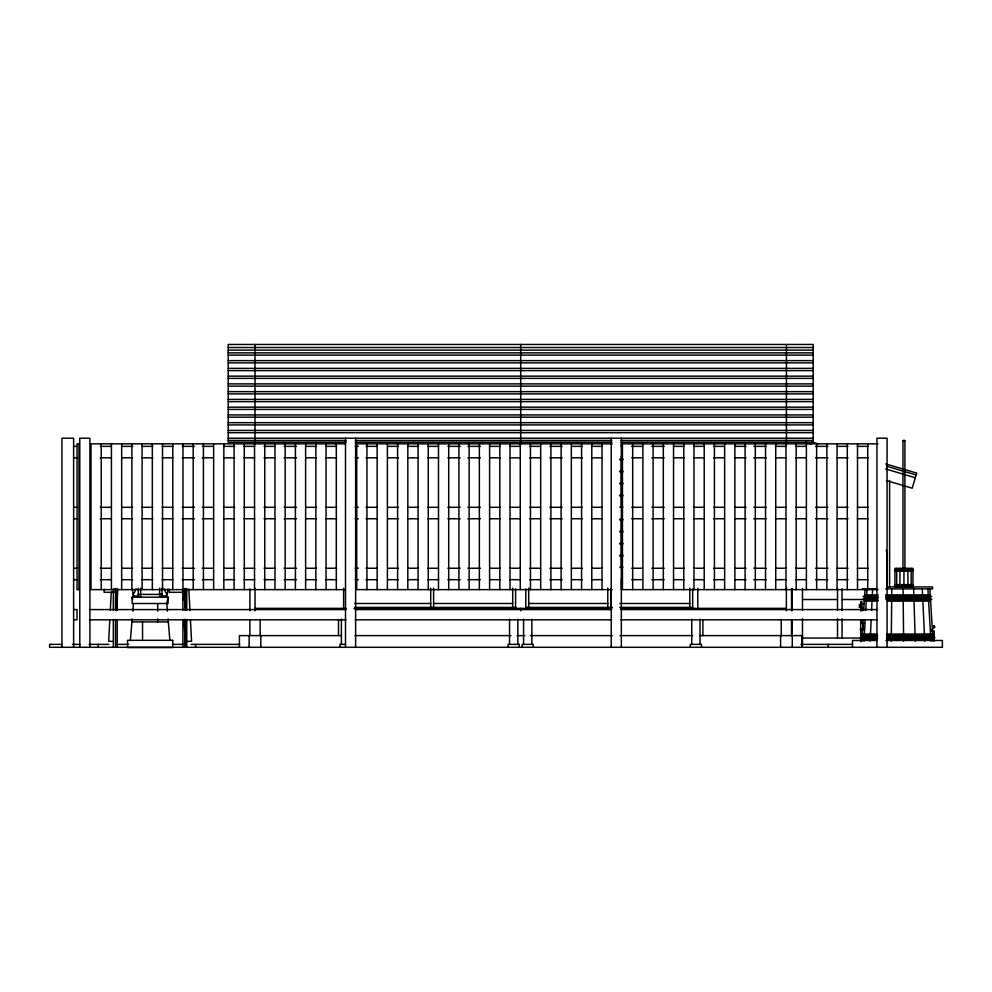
<?xml version="1.0" encoding="UTF-8"?>
<svg xmlns="http://www.w3.org/2000/svg" width="992" height="992" viewBox="0 0 992 992"><rect width="100%" height="100%" fill="white"/><g stroke="black" fill="none" stroke-linecap="round" stroke-linejoin="round"><path stroke-width="1.49" d="M902.956 569.024L902.956 440.597L903.935 440.436L904.902 440.597L904.902 569.024M891.25 641.142L891.82 588.888M870.145 641.142L871.162 619.628M871.596 610.402L872.613 588.888M109.814 619.715L108.686 641.229L113.448 641.477M110.298 610.489L111.265 592.05M116.647 610.712L117.788 589.124M863.958 641.142L865.21 619.628M865.743 610.402L866.983 588.888M861.812 641.142L863.139 619.628M863.71 610.402L865.036 588.888M130.374 640.324L132.159 618.847M132.792 611.171L133.436 603.508M168.07 597.172L168.07 603.508L132.172 603.508L132.172 597.172L168.07 597.172L166.817 603.508L167.45 611.171M165.813 596.056L167.574 593.303L167.97 588.938M931.451 630.242L934.662 627.217L933.98 625.642L934.662 627.217M136.264 588.888L135.036 589.632A3.162 3.162 0 0 1 134.292 592.708A3.807 3.807 0 0 0 133.263 594.952L134.441 596.056M864.441 603.372L859.308 604.649L859.308 607.265L862.904 607.526M904.902 440.597L902.956 440.597M186.806 641.477L191.555 641.229L190.427 619.715M228.21 347.522L813.192 347.522M228.21 350.126L813.192 350.126M228.21 352.867L813.192 352.867M228.21 355.111L813.192 355.111M228.21 360.629L813.192 360.629M228.21 362.861L813.192 362.861M228.21 368.379L813.192 368.379M228.21 370.624L813.192 370.624M228.21 376.142L813.192 376.142M228.21 378.386L813.192 378.386M228.21 383.892L813.192 383.892M228.21 386.136L813.192 386.136M228.21 391.654L813.192 391.654M228.21 393.898L813.192 393.898M228.21 399.416L813.192 399.416M228.21 401.648L813.192 401.648M228.21 407.166L813.192 407.166M228.21 409.411L813.192 409.411M228.21 414.929L813.192 414.929M228.21 417.173L813.192 417.173M228.21 422.679L813.192 422.679M228.21 424.923L813.192 424.923M228.21 430.441L813.192 430.441M228.21 432.686L813.192 432.686M228.21 438.204L813.192 438.204M228.21 440.436L346.121 440.436M355.396 440.436L611.853 440.436M621.116 440.436L813.192 440.436M346.121 442.234L228.21 442.234L228.21 344.46L813.192 344.46L813.192 442.234L621.116 442.234M355.396 442.234L611.853 442.234M345.042 443.833L91.004 443.833L91.004 589.632L345.042 589.632M612.225 443.833L356.723 443.833L356.723 589.632L612.225 589.632M877.957 443.833L622.443 443.833L622.443 589.632L877.957 589.632M73.619 446.363L77.029 446.363M100.279 446.363L111.104 446.363M121.917 446.363L132.73 446.363M141.992 446.363L152.818 446.363M162.08 446.363L172.893 446.363M182.168 446.363L194.519 446.363M202.244 446.363L213.057 446.363M223.882 446.363L234.695 446.363M243.958 446.363L254.77 446.363M264.046 446.363L274.858 446.363M284.134 446.363L296.484 446.363M305.759 446.363L316.572 446.363M325.847 446.363L336.66 446.363M355.198 446.363L358.286 446.363M366.011 446.363L376.824 446.363M387.636 446.363L398.449 446.363M407.724 446.363L418.537 446.363M427.8 446.363L438.625 446.363M447.888 446.363L460.251 446.363M467.976 446.363L480.339 446.363M489.602 446.363L500.414 446.363M509.69 446.363L520.502 446.363M529.765 446.363L540.59 446.363M549.853 446.363L562.216 446.363M571.479 446.363L582.292 446.363M591.567 446.363L602.38 446.363M631.73 446.363L642.543 446.363M651.818 446.363L664.181 446.363M673.444 446.363L684.257 446.363M693.532 446.363L704.345 446.363M713.62 446.363L724.433 446.363M735.246 446.363L746.058 446.363M753.784 446.363L766.146 446.363M775.409 446.363L786.222 446.363M795.497 446.363L806.31 446.363M815.573 446.363L827.936 446.363M837.211 446.363L848.024 446.363M857.286 446.363L868.112 446.363M73.619 457.808L77.029 457.808M100.279 457.808L111.104 457.808M121.917 457.808L132.73 457.808M141.992 457.808L152.818 457.808M162.08 457.808L172.893 457.808M182.168 457.808L194.519 457.808M202.244 457.808L213.057 457.808M223.882 457.808L234.695 457.808M243.958 457.808L254.77 457.808M264.046 457.808L274.858 457.808M284.134 457.808L296.484 457.808M305.759 457.808L316.572 457.808M325.847 457.808L336.66 457.808M355.198 457.808L358.286 457.808M366.011 457.808L376.824 457.808M387.636 457.808L398.449 457.808M407.724 457.808L418.537 457.808M427.8 457.808L438.625 457.808M447.888 457.808L460.251 457.808M467.976 457.808L480.339 457.808M489.602 457.808L500.414 457.808M509.69 457.808L520.502 457.808M529.765 457.808L540.59 457.808M549.853 457.808L562.216 457.808M571.479 457.808L582.292 457.808M591.567 457.808L602.38 457.808M631.73 457.808L642.543 457.808M651.818 457.808L664.181 457.808M673.444 457.808L684.257 457.808M693.532 457.808L704.345 457.808M713.62 457.808L724.433 457.808M735.246 457.808L746.058 457.808M753.784 457.808L766.146 457.808M775.409 457.808L786.222 457.808M795.497 457.808L806.31 457.808M815.573 457.808L827.936 457.808M837.211 457.808L848.024 457.808M857.286 457.808L868.112 457.808M619.826 459.06L622.864 459.06M619.826 459.879L622.864 459.879M619.826 471.076L622.864 471.076M619.826 471.894L622.864 471.894M619.826 483.104L622.864 483.104M619.826 483.922L622.864 483.922M619.826 495.132L622.864 495.132M619.826 495.95L622.864 495.95M619.826 507.148L622.864 507.148M77.029 507.296L73.619 507.296L73.619 518.742L77.029 518.742M100.279 507.296L111.104 507.296M121.917 507.296L132.73 507.296M141.992 507.296L152.818 507.296M162.08 507.296L172.893 507.296M182.168 507.296L194.519 507.296M202.244 507.296L213.057 507.296M223.882 507.296L234.695 507.296M243.958 507.296L254.77 507.296M264.046 507.296L274.858 507.296M284.134 507.296L296.484 507.296M305.759 507.296L316.572 507.296M325.847 507.296L336.66 507.296M355.198 507.296L358.286 507.296M366.011 507.296L376.824 507.296M387.636 507.296L398.449 507.296M407.724 507.296L418.537 507.296M427.8 507.296L438.625 507.296M447.888 507.296L460.251 507.296M467.976 507.296L480.339 507.296M489.602 507.296L500.414 507.296M509.69 507.296L520.502 507.296M529.765 507.296L540.59 507.296M549.853 507.296L562.216 507.296M571.479 507.296L582.292 507.296M591.567 507.296L602.38 507.296M631.73 507.296L642.543 507.296M651.818 507.296L664.181 507.296M673.444 507.296L684.257 507.296M693.532 507.296L704.345 507.296M713.62 507.296L724.433 507.296M735.246 507.296L746.058 507.296M753.784 507.296L766.146 507.296M775.409 507.296L786.222 507.296M795.497 507.296L806.31 507.296M815.573 507.296L827.936 507.296M837.211 507.296L848.024 507.296M857.286 507.296L868.112 507.296M100.279 518.742L111.104 518.742M121.917 518.742L132.73 518.742M141.992 518.742L152.818 518.742M162.08 518.742L172.893 518.742M182.168 518.742L194.519 518.742M202.244 518.742L213.057 518.742M223.882 518.742L234.695 518.742M243.958 518.742L254.77 518.742M264.046 518.742L274.858 518.742M284.134 518.742L296.484 518.742M305.759 518.742L316.572 518.742M325.847 518.742L336.66 518.742M355.198 518.742L358.286 518.742M366.011 518.742L376.824 518.742M387.636 518.742L398.449 518.742M407.724 518.742L418.537 518.742M427.8 518.742L438.625 518.742M447.888 518.742L460.251 518.742M467.976 518.742L480.339 518.742M489.602 518.742L500.414 518.742M509.69 518.742L520.502 518.742M529.765 518.742L540.59 518.742M549.853 518.742L562.216 518.742M571.479 518.742L582.292 518.742M591.567 518.742L602.38 518.742M631.73 518.742L642.543 518.742M651.818 518.742L664.181 518.742M673.444 518.742L684.257 518.742M693.532 518.742L704.345 518.742M713.62 518.742L724.433 518.742M735.246 518.742L746.058 518.742M753.784 518.742L766.146 518.742M775.409 518.742L786.222 518.742M795.497 518.742L806.31 518.742M815.573 518.742L827.936 518.742M837.211 518.742L848.024 518.742M857.286 518.742L868.112 518.742M619.826 519.176L622.864 519.176M619.826 519.994L622.864 519.994M619.826 531.204L622.864 531.204M619.826 532.022L622.864 532.022M619.826 543.232L622.864 543.232M619.826 544.05L622.864 544.05M619.826 555.247L622.864 555.247M619.826 556.066L622.864 556.066M619.826 567.275L622.864 567.275M73.619 568.242L77.029 568.242M100.279 568.242L111.104 568.242M121.917 568.242L132.73 568.242M141.992 568.242L152.818 568.242M162.08 568.242L172.893 568.242M182.168 568.242L194.519 568.242M202.244 568.242L213.057 568.242M223.882 568.242L234.695 568.242M243.958 568.242L254.77 568.242M264.046 568.242L274.858 568.242M284.134 568.242L296.484 568.242M305.759 568.242L316.572 568.242M325.847 568.242L336.66 568.242M355.198 568.242L358.286 568.242M366.011 568.242L376.824 568.242M387.636 568.242L398.449 568.242M407.724 568.242L418.537 568.242M427.8 568.242L438.625 568.242M447.888 568.242L460.251 568.242M467.976 568.242L480.339 568.242M489.602 568.242L500.414 568.242M509.69 568.242L520.502 568.242M529.765 568.242L540.59 568.242M549.853 568.242L562.216 568.242M571.479 568.242L582.292 568.242M591.567 568.242L602.38 568.242M631.73 568.242L642.543 568.242M651.818 568.242L664.181 568.242M673.444 568.242L684.257 568.242M693.532 568.242L704.345 568.242M713.62 568.242L724.433 568.242M735.246 568.242L746.058 568.242M753.784 568.242L766.146 568.242M775.409 568.242L786.222 568.242M795.497 568.242L806.31 568.242M815.573 568.242L827.936 568.242M837.211 568.242L848.024 568.242M857.286 568.242L868.112 568.242M895.094 569.544L912.776 569.544M894.92 569.718L912.95 569.718M894.462 570.177L913.409 570.177M894.92 570.636L912.95 570.636M895.094 570.809L912.776 570.809M73.619 579.688L77.029 579.688M100.279 579.688L111.104 579.688M121.917 579.688L132.73 579.688M141.992 579.688L152.818 579.688M162.08 579.688L172.893 579.688M182.168 579.688L194.519 579.688M202.244 579.688L213.057 579.688M223.882 579.688L234.695 579.688M243.958 579.688L254.77 579.688M264.046 579.688L274.858 579.688M284.134 579.688L296.484 579.688M305.759 579.688L316.572 579.688M325.847 579.688L336.66 579.688M355.198 579.688L358.286 579.688M366.011 579.688L376.824 579.688M387.636 579.688L398.449 579.688M407.724 579.688L418.537 579.688M427.8 579.688L438.625 579.688M447.888 579.688L460.251 579.688M467.976 579.688L480.339 579.688M489.602 579.688L500.414 579.688M509.69 579.688L520.502 579.688M529.765 579.688L540.59 579.688M549.853 579.688L562.216 579.688M571.479 579.688L582.292 579.688M591.567 579.688L602.38 579.688M631.73 579.688L642.543 579.688M651.818 579.688L664.181 579.688M673.444 579.688L684.257 579.688M693.532 579.688L704.345 579.688M713.62 579.688L724.433 579.688M735.246 579.688L746.058 579.688M753.784 579.688L766.146 579.688M775.409 579.688L786.222 579.688M795.497 579.688L806.31 579.688M815.573 579.688L827.936 579.688M837.211 579.688L848.024 579.688M857.286 579.688L868.112 579.688M895.094 584.672L912.776 584.672M894.92 584.846L912.95 584.846M894.462 585.305L913.409 585.305M894.92 585.764L912.95 585.764M894.92 585.85L912.95 585.85M894.462 586.309L913.409 586.309M894.92 586.768L912.95 586.768M886.761 586.942L932.53 586.942L932.53 588.888L885.769 588.888M862.358 588.888L877.61 588.888M115.035 589.087L113.423 589.087L113.423 592.311M185.268 589.087L182.578 589.087L183.036 599.924M115.841 592.311L104.123 592.311L104.123 589.211M185.268 592.311L169.421 592.311L169.421 589.211M138.272 594.394L161.969 594.394M864.565 594.89L878.143 594.964M885.608 594.89L930.31 594.89M139.029 596.056L133.126 596.056L133.126 597.172M863.09 596.341L878.094 596.341M885.608 596.341L931.798 596.341M864.491 597.717L878.044 597.717M887.108 597.717L930.397 597.717M864.392 597.804L878.094 597.804M885.608 597.804L930.496 597.804M862.904 599.267L877.982 599.267M885.806 599.267L931.984 599.267M802.491 599.515L837.508 599.515M842.047 599.515L863.362 599.515M864.305 600.644L877.932 600.644M887.059 600.644L930.583 600.644M864.392 600.73L877.982 600.73M887.084 600.73L930.496 600.73M354.665 603.483L430.702 603.483M433.616 603.483L512.703 603.483M528.699 603.483L607.786 603.483M619.826 603.483L689.787 603.483M354.665 607.377L515.629 607.377M525.772 607.377L612.337 607.377M619.826 607.377L692.701 607.377L692.676 588.864M255.043 608.356L346.171 608.356M353.896 608.356L611.828 608.356M621.091 608.356L786.358 608.356M73.619 609.584L77.029 609.584L77.029 619.814L73.619 619.814M89.466 609.584L345.923 609.584M355.198 609.584L611.655 609.584M620.918 609.584L877.374 609.584M89.466 619.814L345.923 619.814M355.198 619.814L611.655 619.814M620.918 619.814L877.374 619.814M131.911 621.91L168.342 621.91M860.721 623.162L863.995 623.162M860.957 628.779L863.226 628.779M860.721 629.015L863.04 629.015L863.04 623.162M860.126 629.61L862.569 629.61M860.721 630.205L863.04 630.205M931.426 631.234L934.216 631.234L934.216 640.82M862.222 634.049L877.164 634.074M887.009 634.049L932.666 634.049M860.734 635.512L877.697 635.512M886.575 635.512L934.154 635.512M341.434 635.612L239.407 635.612L239.407 647.292M354.913 635.612L510.954 635.612M517.055 635.612L524.892 635.612M530.447 635.612L612.337 635.612M620.062 635.612L692.676 635.612M699.968 635.612L801.995 635.612L801.995 647.292M934.216 636.777L933.931 631.234M861.974 636.976L877.151 636.976M886.947 636.976L932.914 636.976M862.06 637.05L877.064 637.05M886.972 637.05L932.827 637.05M932.406 637.558L934.997 637.558M802.491 638.042L861.837 638.042M860.498 638.426L877.56 638.426M886.501 638.426L934.39 638.426M861.887 639.803L877.015 639.89M886.922 639.803L933.001 639.803M876.804 640.472L852.488 640.472L852.488 647.292M885.98 640.472L942.4 640.472L942.4 647.292L49.6 647.292L49.6 644.366L61.764 644.366M72.416 644.366L80.017 644.366M89.144 644.366L108.909 644.366M116.523 644.366L128.687 644.366M172.794 644.366L186.484 644.366M191.034 644.366L239.704 644.366M345.514 644.366L339.921 644.366L339.921 647.292M800.904 644.366L852.612 644.366M811.989 442.035L817.892 443.784M885.72 463.909L916.682 473.097L912.206 488.2L886.538 480.587M805.541 442.147L811.431 443.895M886.637 466.215L916.137 474.97M885.658 468.968L915.306 477.76M163.978 588.888L165.218 589.632A3.162 3.162 0 0 0 165.962 592.708A3.807 3.807 0 0 1 166.978 594.952M132.283 588.938L133.263 594.952M161.039 593.687L162.266 594.816L161.225 596.056L167.127 596.056L167.127 597.172M886.191 550.126L887.282 554.094L887.282 587.698M132.172 597.172L132.68 599.714M168.094 618.847L169.868 640.324M929.851 588.888L933.075 641.142M927.904 588.888L930.93 641.142M188.827 588.975L189.956 610.489M184.078 619.963L185.516 647.292M922.275 588.888L924.742 641.142M913.644 588.888L915.256 641.142M903.067 588.888L903.625 641.142M933.931 638.34L933.931 640.82M912.95 586.942L912.95 568.366L894.92 568.366L894.92 586.942M911.164 568.366L911.164 586.942M907.94 568.366L907.94 586.942M903.935 568.366L903.935 586.942M899.918 568.366L899.918 586.942M896.706 568.366L896.706 586.942M889.601 480.45L889.601 587.388M887.071 647.292L887.071 438.204L876.953 438.204L876.953 647.292M867.727 443.833L867.727 589.632M861.899 610.849L861.899 601.623L860.721 601.623L860.721 610.849M861.899 620.074L861.899 623.162M860.721 620.074L860.721 641.7M857.51 443.833L857.51 589.632M847.292 443.833L847.292 589.632M842.047 588.74L842.047 610.303M842.047 618.785L842.047 638.042M837.508 588.74L837.508 610.303M837.508 618.785L837.508 638.042M837.074 443.833L837.074 589.632M828.283 644.366L828.283 647.292M826.857 443.833L826.857 589.632M816.627 443.833L816.627 589.632M806.409 443.833L806.409 589.632M802.491 588.74L802.491 610.303M802.491 618.785L802.491 645.742M796.192 443.833L796.192 589.632M792.261 588.74L792.261 610.638M792.261 619.554L792.261 647.292M791.542 588.926L791.542 610.861M791.542 619.901L791.542 635.612M786.433 344.46L786.433 444.552M786.358 588.256L786.358 610.787M785.974 443.833L785.974 589.632M781.25 619.268L781.25 635.612M780.592 635.612L780.592 647.292M775.744 443.833L775.744 589.632M765.526 443.833L765.526 589.632M755.309 443.833L755.309 589.632M745.091 443.833L745.091 589.632M734.874 443.833L734.874 589.632M724.644 443.833L724.644 589.632M714.426 443.833L714.426 589.632M704.208 443.833L704.208 589.632M702.894 620.149L702.894 635.612M701.48 647.292L701.48 644.366L690.283 644.366L690.283 647.292M700.017 619.107L700.017 644.366M697.785 588.256L697.785 608.356M693.991 443.833L693.991 589.632M691.746 619.107L691.746 644.366M689.787 588.095L689.787 607.377M683.773 443.833L683.773 589.632M673.543 443.833L673.543 589.632M663.326 443.833L663.326 589.632M653.108 443.833L653.108 589.632M642.89 443.833L642.89 589.632M632.673 443.833L632.673 589.632M621.389 443.833L621.389 446.908M621.389 456.109L621.389 506.763M621.389 519.039L621.389 568.143M621.389 578.894L621.389 589.632M621.339 438.204L621.339 647.292M611.233 438.204L611.233 647.292M610.7 588.864L610.7 607.377M607.786 588.095L607.786 607.377M602.008 443.833L602.008 589.632M591.79 443.833L591.79 589.632M581.572 443.833L581.572 589.632M571.342 443.833L571.342 589.632M561.125 443.833L561.125 589.632M550.907 443.833L550.907 589.632M540.69 443.833L540.69 589.632M533.312 647.292L533.312 644.366L522.114 644.366L522.114 647.292M531.848 619.107L531.848 644.366M530.46 443.833L530.46 589.632M528.699 588.095L528.699 607.377M525.772 588.864L525.81 609.324M523.578 619.107L523.578 644.366M520.701 344.46L520.701 444.478M520.701 608.356L520.701 610.787M520.242 443.833L520.242 589.632M519.287 647.292L519.287 644.366L508.102 644.366L508.102 647.292M517.836 619.107L517.836 644.366M515.592 588.864L515.592 609.324M512.703 588.095L512.703 607.377M510.024 443.833L510.024 589.632M509.553 619.107L509.553 644.366M499.807 443.833L499.807 589.632M489.589 443.833L489.589 589.632M479.359 443.833L479.359 589.632M469.142 443.833L469.142 589.632M458.924 443.833L458.924 589.632M448.706 443.833L448.706 589.632M438.489 443.833L438.489 589.632M433.616 588.095L433.616 607.377M430.702 588.095L430.702 607.377M428.259 443.833L428.259 589.632M418.041 443.833L418.041 589.632M407.824 443.833L407.824 589.632M397.606 443.833L397.606 589.632M387.388 443.833L387.388 589.632M377.158 443.833L377.158 589.632M366.941 443.833L366.941 589.632M355.62 438.204L355.62 647.292M345.501 438.204L345.501 647.292M343.616 588.256L343.616 608.356M341.384 619.107L341.384 644.366M338.508 620.149L338.508 635.612M336.288 443.833L336.288 589.632M326.058 443.833L326.058 589.632M315.84 443.833L315.84 589.632M305.623 443.833L305.623 589.632M295.405 443.833L295.405 589.632M285.175 443.833L285.175 589.632M274.958 443.833L274.958 589.632M264.74 443.833L264.74 589.632M260.822 635.612L260.822 647.292M260.152 619.268L260.152 635.612M254.981 344.46L254.981 444.552M255.043 588.256L255.043 610.787M254.522 443.833L254.522 589.632M249.872 588.926L249.934 610.861M249.872 619.901L249.872 635.612M249.141 635.612L249.141 647.292M244.305 443.833L244.305 589.632M234.075 443.833L234.075 589.632M223.857 443.833L223.857 589.632M213.64 443.833L213.64 589.632M203.422 443.833L203.422 589.632M195.598 644.366L195.598 647.292M193.204 443.833L193.204 589.632M186.756 588.454L186.756 610.216M186.756 619.417L186.756 647.292M185.045 588.454L185.045 610.216M185.045 619.417L185.045 647.292M184.81 591.542L184.81 610.13M184.81 619.417L184.81 647.292M182.974 443.833L182.974 589.632M182.9 591.542L182.9 610.13M182.9 619.417L182.9 647.292M172.757 443.833L172.757 589.632M162.539 443.833L162.539 589.632M161.969 588.194L161.969 597.172M159.625 588.194L159.625 597.172M157.703 603.508L157.703 611.171M157.703 618.847L157.703 621.91M152.322 443.833L152.322 589.632M142.538 621.91L142.538 640.324M142.104 443.833L142.104 589.632M140.628 588.194L140.628 597.172M138.272 588.194L138.272 597.172M131.874 443.833L131.874 589.632M121.656 443.833L121.656 589.632M117.23 588.454L117.23 610.216M117.23 619.417L117.23 647.292M115.518 588.454L115.518 610.216M115.518 619.417L115.518 647.292M113.336 591.542L113.336 610.13M113.336 619.417L113.336 647.292M111.439 443.833L111.439 589.632M101.221 443.833L101.221 589.632M98.27 644.366L98.27 647.292M89.888 647.292L89.888 438.204L79.782 438.204L79.782 647.292M73.619 506.763L73.619 438.204L61.938 438.204L61.938 647.292M73.619 519.039L73.619 647.292M78.976 443.833L77.029 443.833L77.029 589.632L78.976 589.632L78.976 443.833M172.72 640.324L127.534 640.324L127.534 647.54L172.72 647.54L172.72 640.324"/></g></svg>
